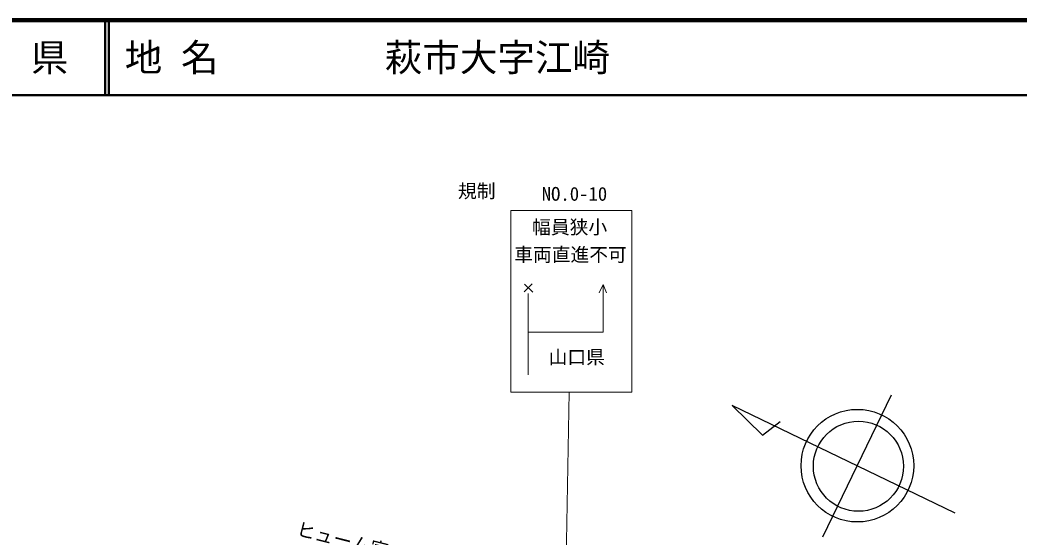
# Model space of a CAD drawing. Units: millimetres, scale not verified. Extents: x 40000 to 680000, y 20000 to 380000.
# Drawn here: x 356425 to 489652, y 311022 to 380000 of the extents above; entities that cross this region are included whole.
import ezdxf
from ezdxf.enums import TextEntityAlignment as Align

# ---------------------------------------------------------------- set-up
doc = ezdxf.new("R2010")
doc.units = ezdxf.units.MM
doc.header["$LTSCALE"] = 1000
for name, color, linetype, lineweight in [('M-BGD', 7, 'Continuous', 25), ('M-STR-HTXT', 7, 'Continuous', 25), ('M-STR-STRC', 7, 'Continuous', 13), ('M-TTL', 2, 'Continuous', 140), ('M-TTL-LINE', 7, 'Continuous', 50)]:
    doc.layers.add(name, color=color, linetype=linetype, lineweight=lineweight)
doc.layers.add('M-TTL-TXT', color=7, linetype='Continuous')
doc.styles.add('ＭＳ ゴシック', font='')
doc.styles.get('ＭＳ ゴシック').set_extended_font_data('MS Gothic')

msp = doc.modelspace()

# ---------------------------------------------------------------- linework, layer by layer
at = {"layer": 'M-BGD'}
for p, q in [((463401, 311161), (472538, 330069)), ((481025, 314306), (451286, 328677)), ((451286, 328677), (455337, 324714)), ((455337, 324714), (457716, 326543))]:
    msp.add_line(p, q, dxfattribs=at)
for centre, radius in [((467988, 320653), 7500), ((468126, 320577), 6000)]:
    msp.add_circle(centre, radius, dxfattribs=at)
at = {"layer": 'M-STR-STRC'}
for p, q in [((437932, 354653), (421814, 354653)), ((421814, 354653), (421814, 330431)), ((437932, 330431), (437932, 354653)), ((424672, 344868), (423606, 343802)), ((423648, 344841), (424741, 343747)), ((434116, 344778), (433592, 343673)), ((434116, 338424), (434116, 344778)), ((434116, 344778), (434584, 343657)), ((424148, 342162), (424148, 343595)), ((424148, 332755), (424148, 342162)), ((424148, 338424), (434116, 338424)), ((421814, 330431), (437932, 330431)), ((429595, 330431), (428220, 258069))]:
    msp.add_line(p, q, dxfattribs=at)
at = {"layer": 'M-TTL'}
msp.add_line((680000, 380000), (40000, 380000), dxfattribs=at)
at = {"layer": 'M-TTL-LINE'}
for p, q in [((367750, 380000), (367750, 370000)), ((368250, 380000), (368250, 370000)), ((40000, 370000), (680000, 370000))]:
    msp.add_line(p, q, dxfattribs=at)

# ---------------------------------------------------------------- texts
at = {"layer": 'M-STR-HTXT', "style": 'ＭＳ ゴシック'}
msp.add_text('ヒューム官\u3000L=2.0\u3000φ=300', height=1833, rotation=345.726, dxfattribs=at).set_placement((392986, 310883), align=Align.BOTTOM_LEFT)
at = {"layer": 'M-STR-STRC', "style": 'ＭＳ ゴシック'}
for s, p in [('規制', (414779, 355764)), ('NO.0-10', (425927, 355383)), ('幅員狭小', (424654, 350954)), ('車両直進不可', (422266, 347287)), ('山口県', (426849, 333650))]:
    msp.add_text(s, height=1833, dxfattribs=at).set_placement(p, align=Align.BOTTOM_LEFT)
at = {"layer": 'M-TTL-TXT', "style": 'ＭＳ ゴシック'}
msp.add_text('山\u3000口\u3000県', height=3666, dxfattribs=at).set_placement((350375, 375000), align=Align.MIDDLE_CENTER)
for s, p in [('地 名', (370380, 375000)), ('萩市大字江崎', (405024, 375000))]:
    msp.add_text(s, height=3666, dxfattribs=at).set_placement(p, align=Align.MIDDLE_LEFT)

doc.saveas('drawing.dxf')
